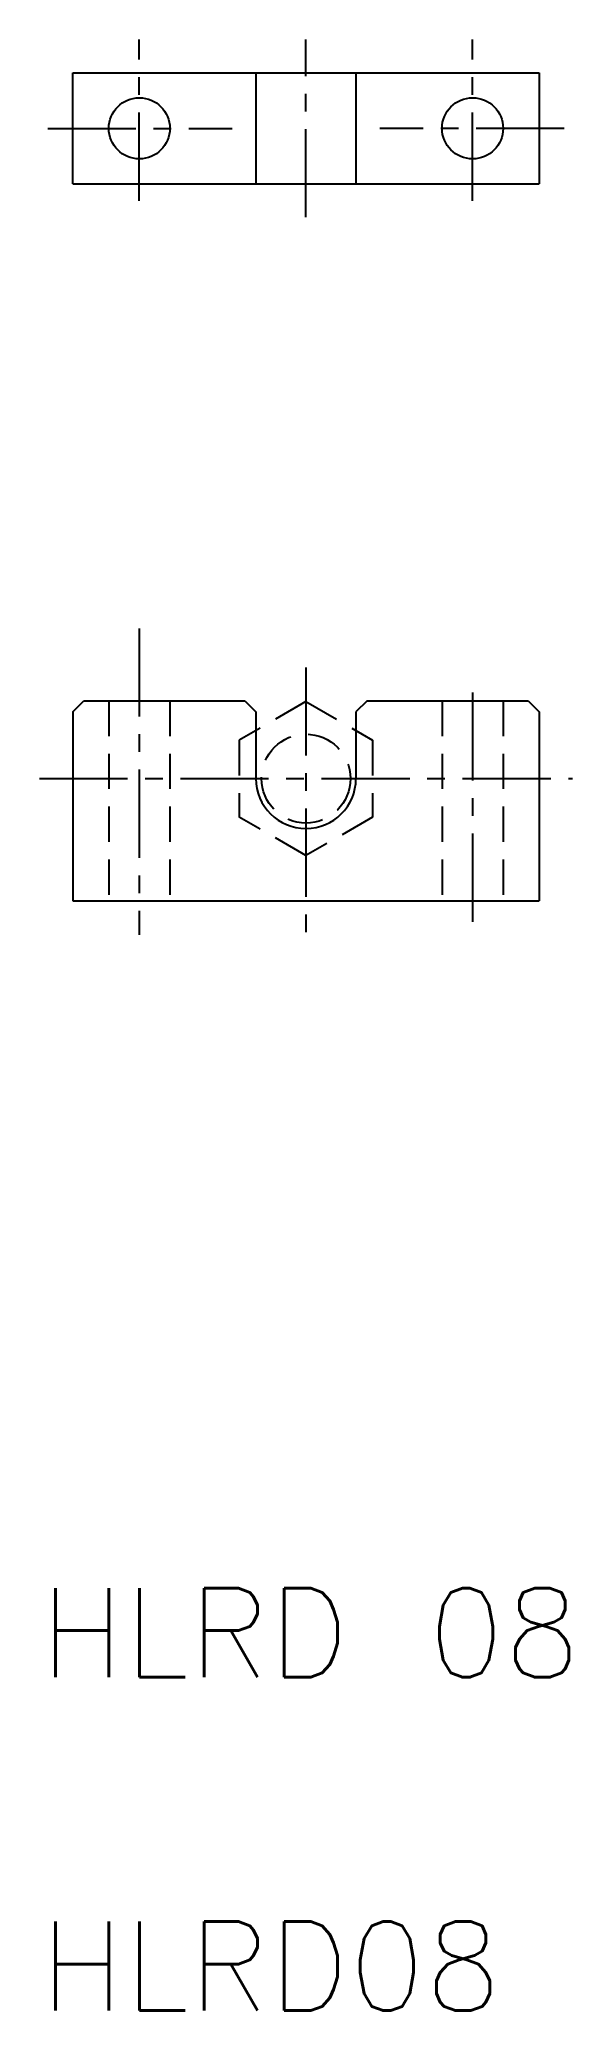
# Model space of a CAD drawing. Extents: x 2228 to 2276, y 73 to 251.
import ezdxf

# ---------------------------------------------------------------- set-up
doc = ezdxf.new("R2010")
doc.units = 0
doc.header["$LTSCALE"] = 0.25
doc.linetypes.add('CENTER', pattern=[50.8, 31.75, -6.35, 6.35, -6.35])
doc.linetypes.add('DASHED', pattern=[19.05, 12.7, -6.35])
doc.layers.get('0').update_dxf_attribs({"linetype": 'CONTINUOUS'})
doc.layers.add('CENTER', color=1, linetype='CENTER')
doc.styles.get("Standard").update_dxf_attribs({"font": 'txt.shx'})

msp = doc.modelspace()

# ---------------------------------------------------------------- linework, layer by layer
for p, q in [((2231.4, 247.82), (2273.4, 247.82)), ((2231.4, 237.82), (2231.4, 247.82)), ((2247.9, 247.82), (2247.9, 237.82)), ((2256.9, 247.82), (2256.9, 237.82)), ((2273.4, 247.82), (2273.4, 237.82)), ((2231.4, 237.82), (2273.4, 237.82)), ((2231.4, 190.31), (2232.4, 191.31)), ((2231.4, 190.31), (2231.4, 173.31)), ((2232.4, 191.31), (2246.9, 191.31)), ((2246.9, 191.31), (2247.9, 190.31)), ((2247.9, 190.31), (2247.9, 184.31)), ((2257.9, 191.31), (2256.9, 190.31)), ((2256.9, 190.31), (2256.9, 184.31)), ((2257.9, 191.31), (2272.4, 191.31)), ((2272.4, 191.31), (2273.4, 190.31)), ((2273.4, 190.31), (2273.4, 173.31)), ((2273.4, 186.31), (2273.4, 186.31)), ((2273.4, 182.31), (2273.4, 182.31)), ((2231.4, 173.31), (2273.4, 173.31))]:
    msp.add_line(p, q)
at = {"color": 3, "linetype": 'DASHED'}
for p, q in [((2234.65, 191.31), (2234.65, 173.31)), ((2240.15, 191.31), (2240.15, 173.31)), ((2252.4, 191.24), (2246.4, 187.77)), ((2252.4, 191.24), (2258.4, 187.77)), ((2264.65, 191.31), (2264.65, 173.31)), ((2270.15, 191.31), (2270.15, 173.31)), ((2246.4, 187.77), (2246.4, 180.84)), ((2258.4, 187.77), (2258.4, 180.84)), ((2252.4, 177.38), (2246.4, 180.84)), ((2258.4, 180.84), (2252.4, 177.38))]:
    msp.add_line(p, q, dxfattribs=at)
for centre in [(2237.4, 242.82), (2267.4, 242.82)]:
    msp.add_circle(centre, 2.75)
msp.add_circle((2252.4, 184.31), 4, dxfattribs=at)
msp.add_arc((2252.4, 184.31), 4.5, 180, 0)
at = {"layer": 'CENTER', "color": 1, "linetype": 'CENTER'}
for p, q in [((2237.4, 236.3), (2237.4, 250.82)), ((2252.4, 234.82), (2252.4, 250.82)), ((2267.4, 236.3), (2267.4, 250.82)), ((2229.16, 242.82), (2245.75, 242.82)), ((2275.65, 242.82), (2259.06, 242.82)), ((2237.4, 197.82), (2237.4, 170.26)), ((2252.4, 194.31), (2252.4, 170.31)), ((2267.4, 192.06), (2267.4, 170.26)), ((2228.4, 184.31), (2276.4, 184.31))]:
    msp.add_line(p, q, dxfattribs=at)

# ---------------------------------------------------------------- texts
for s, p in [('HLRD 08', (2228.49, 103.45)), ('HLRD08', (2228.49, 73.45))]:
    msp.add_text(s, height=8).set_placement(p)

doc.saveas('drawing.dxf')
